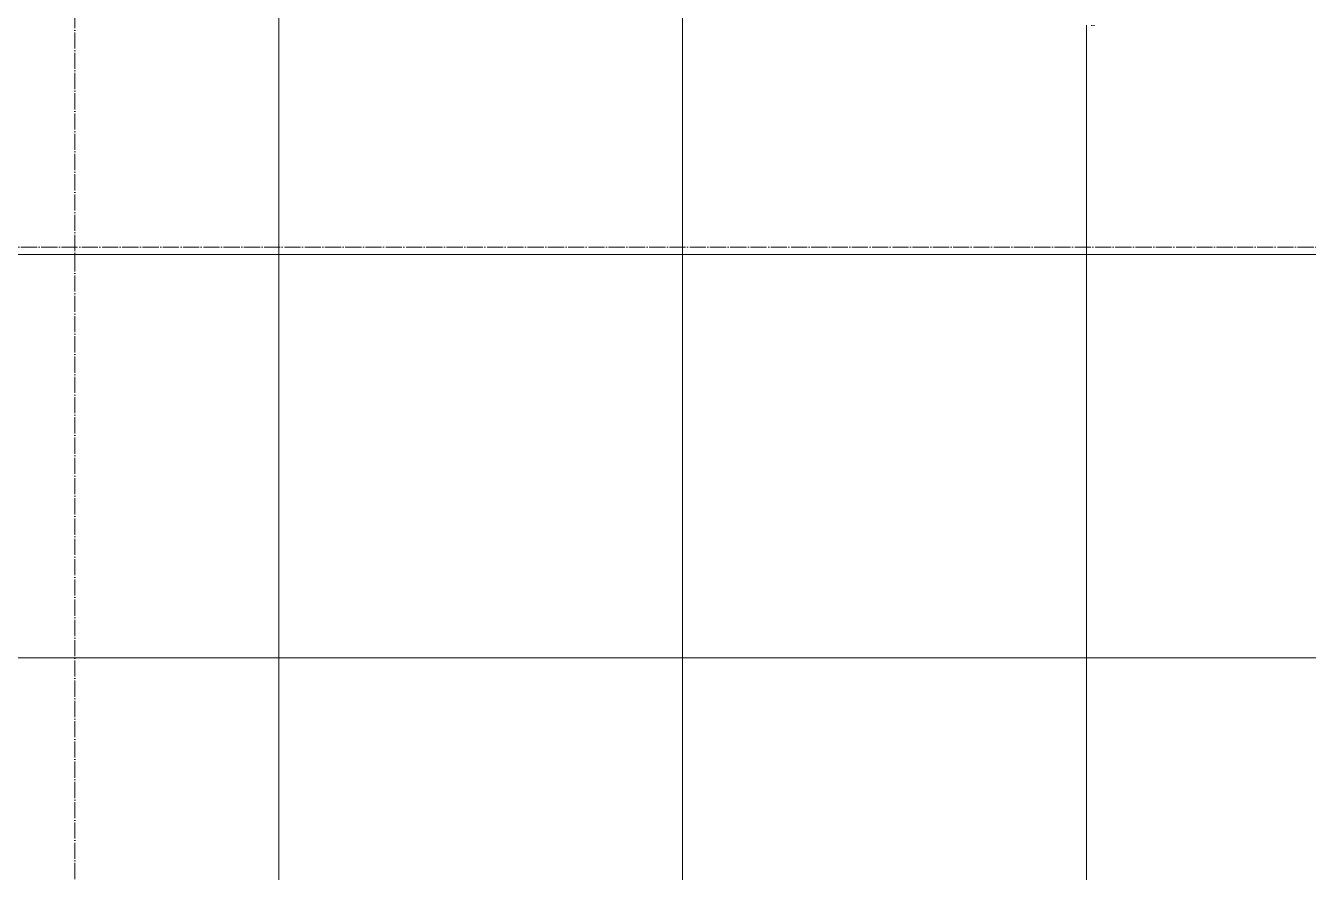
# Model space of a CAD drawing. Header units: millimetres. Extents: x -10915 to 60194, y -32941 to 46712.
# Drawn here: x 45789 to 47378, y 7520 to 8569 of the extents above; entities that cross this region are included whole.
import ezdxf

# ---------------------------------------------------------------- set-up
doc = ezdxf.new("R2010")
doc.units = ezdxf.units.MM
doc.linetypes.add('200_ШТРИХ_ш1п0_6_', pattern=[1.6, 1, -0.6])
doc.linetypes.add('ADSK_Линия сетки', pattern=[25, 20, -2.5, 0, -2.5])
for name, color, linetype, lineweight in [('Оси', 7, 'Continuous', 9), ('Перекрытие штриховка', 7, 'Continuous', 18), ('Сантехника', 7, 'Continuous', 18)]:
    doc.layers.add(name, color=color, linetype=linetype, lineweight=lineweight)

# ---------------------------------------------------------------- blocks, each defined once
blk = doc.blocks.new('Reece_Tap_Wolfen_Drinking-Fountain - 10 L_Stainless Steel-7189108-План полов 2-го этажа')
at = {"layer": 'Сантехника', "color": 251, "linetype": '200_ШТРИХ_ш1п0_6_', "true_color": 0x666666}
blk.add_line((-114, -155), (-110, -155), dxfattribs=at)
blk.add_line((-114, -155), (-110, -155), dxfattribs=at)

msp = doc.modelspace()

# ---------------------------------------------------------------- hatches: boundary and pattern name
at = {"layer": 'Перекрытие штриховка', "lineweight": 9, "true_color": 0x787878}
h = msp.add_hatch(dxfattribs=at)
h.set_pattern_fill('FP_32', color=8, style=0, pattern_type=2)
h.set_pattern_definition([(270, (2102.2, 8785.6), (500, 3e-14), []), (0, (2102.2, 8785.6), (0, 500), [])])
h.paths.add_polyline_path([(48762.02, 378.663), (48761.921, 391.664), (48748.923, 391.325), (48749.11, 378.754), (48760.463, 378.674)])
h.paths.add_polyline_path([(48739.018, 378.824), (48738.919, 391.825), (44177, 423.769), (44177, 410.769), (48735.464, 378.849)])
h.paths.add_polyline_path([(47368.532, 8574.598), (47367.616, 8574.915), (47367.788, 8574.376)])
h.paths.add_polyline_path([(47072.669, 8578.397), (47073.588, 8579.686), (47072.06, 8580.442), (47072.506, 8578.945)])
h.paths.add_polyline_path([(48487.76, 403.584), (48487.76, 7213), (47407.5, 7213), (47407.5, 7215), (47405.5, 7215), (47405.5, 8417.057), (47394.5, 8417.057), (47394.5, 8627.057), (47377.5, 8627.057), (47376.819, 8590.429), (47371.894, 8576.861), (47362.859, 8571.661), (47361.69, 8571.348), (47359.179, 8570.143), (47218.9, 8569.429), (47088.5, 8570.11), (47074.247, 8576.053), (47069.419, 8582.525), (47069.419, 8585.239), (47068.218, 8587.429), (47067.5, 8627.057), (44200, 8627.057), (44200, 3485), (44190, 3485), (44190, 8627.057), (44177, 8627.057), (44177, 3485), (44165, 3485), (44165, 2685), (44545.359, 3343.801), (44580, 3323.801), (44165, 2605), (44165, 2555), (44177, 2555), (44177, 1885), (44165, 1885), (44165, 1085), (44545.359, 1743.801), (44580, 1723.801), (44165, 1005), (44165, 955), (44177, 955), (44177, 433.769), (44190, 433.783), (44190, 955), (44200, 955), (44200, 433.608), (47480.621, 410.636)])
h.paths.add_polyline_path([(44177, 408.769), (44177, 410.769), (44175, 408.783)])
h.paths.add_polyline_path([(44190, 1885), (44190, 2555), (44200, 2555), (44200, 1885)])
h.paths.add_polyline_path([(48548.873, 6337.271), (48549.023, 6337.89), (48548.792, 6337.271)])
h.paths.add_polyline_path([(47083.017, 8587.429), (47085.5, 8588.063), (47084.368, 8589.635), (47084.061, 8588.425), (47083.433, 8587.826)])
h.paths.add_polyline_path([(47362.232, 8588.153), (47361.069, 8589.535), (47362.201, 8588.164)])

# ---------------------------------------------------------------- linework, layer by layer
at = {"layer": 'Оси', "linetype": 'ADSK_Линия сетки'}
for p, q in [((45849.565, -5289.091), (45849.565, 42991.845)), ((-10114.729, 8295), (56004.853, 8295))]:
    msp.add_line(p, q, dxfattribs=at)

# ---------------------------------------------------------------- block references
at = {"layer": 'Сантехника', "color": 253, "linetype": '200_ШТРИХ_ш1п0_6_', "true_color": 0xa3a3a3}
msp.add_blockref('Reece_Tap_Wolfen_Drinking-Fountain - 10 L_Stainless Steel-7189108-План полов 2-го этажа', (47222.5, 8724.429), dxfattribs=at)

doc.saveas('drawing.dxf')
